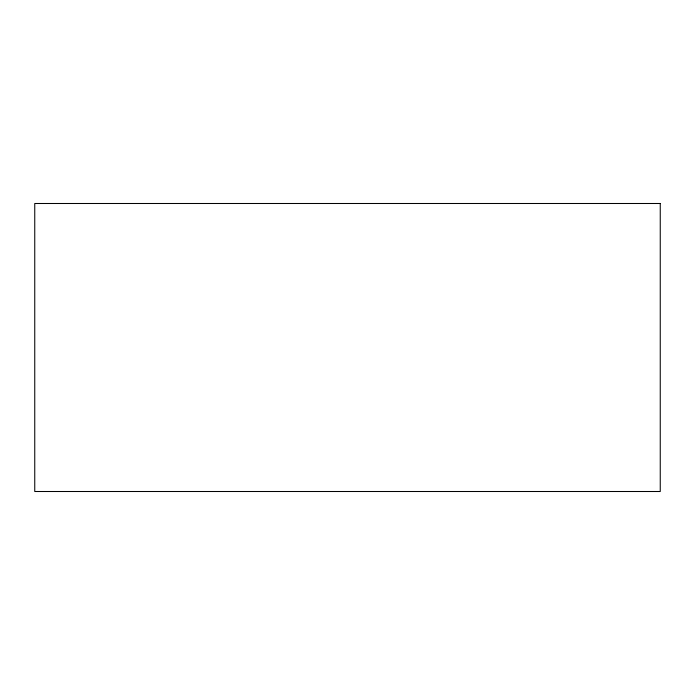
<?xml version="1.0" encoding="UTF-8"?>
<svg xmlns="http://www.w3.org/2000/svg" width="695" height="695" viewBox="0 0 695 695"><rect width="100%" height="100%" fill="white"/><g stroke="black" fill="none" stroke-linecap="round" stroke-linejoin="round"><path stroke-width="1.04" d="M660.25 203.496L34.75 203.496L34.75 491.504L660.25 491.504L660.25 203.496"/></g></svg>
